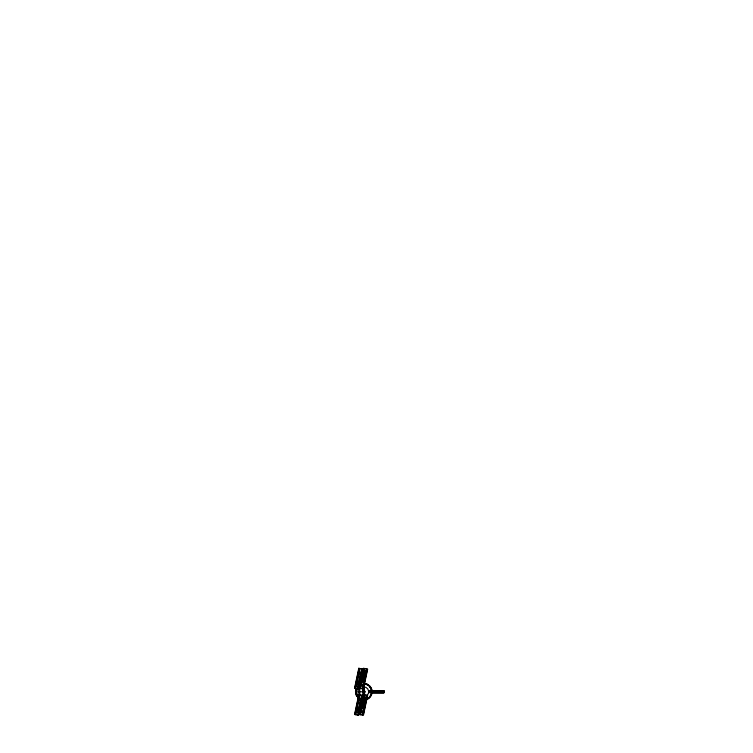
<?xml version="1.0" encoding="UTF-8"?>
<svg xmlns="http://www.w3.org/2000/svg" width="753" height="753" viewBox="0 0 753 753"><rect width="100%" height="100%" fill="white"/><g stroke="black" fill="none" stroke-linecap="round" stroke-linejoin="round"><path stroke-width="1.13" d="M359.821 695.104L359.567 684.016M364.574 695.104L364.198 681.794M371.474 692.063L371.474 691.489M355.501 691.781L356.131 688.6L356.715 688.835L356.282 693.278L358.381 697.203L357.939 697.655L356.131 694.963L355.501 691.781L356.131 691.781M371.342 693.278L371.963 693.4L371.493 694.963L369.695 697.655L366.993 699.452L366.749 698.869C374.382 696.158 371.907 683.686 363.812 684.101M365.309 684.242L365.431 683.62L363.812 683.46M354.823 688.27L359.059 668.353M355.934 686.501L357.647 678.462M358.108 676.298L359.36 670.424M358.099 677.22L359.256 670.885M355.887 688.496L360.113 668.579M357.976 684.515L358.437 682.359M357.986 685.362L359.322 679.055M359.614 677.681L360.838 671.94M357.609 688.863L361.845 668.946M358.4 689.033L362.635 669.116M359.548 687.103L363.539 668.297L367.652 669.172L363.417 689.089L359.313 688.214M359.576 688.27L363.812 668.353M361.007 684.995L362.852 676.298M363.313 674.133L363.784 671.93M354.823 714.531L359.059 694.614M360.96 686.077L362.522 678.726M362.626 678.265L363.963 671.968M360.631 688.496L364.866 668.579M355.934 712.762L357.647 704.723M358.108 702.558L359.36 696.685M358.099 703.481L359.256 697.146M355.887 714.757L360.113 694.84M364.019 678.444L364.471 676.298M362.513 686.407L362.955 684.308M363.388 682.274L365.657 670.754L365.732 671.252M362.362 688.863L366.589 668.946M357.581 712.63L357.76 712.667M357.976 710.776L358.437 708.629M357.986 711.623L359.125 706.239M359.614 703.942L360.838 698.2M357.609 715.124L361.845 695.207M363.388 687.922L365.271 679.074M365.506 677.964L367.389 669.116M358.4 715.294L362.4 696.487M359.576 714.531L363.812 694.614M361.007 711.256L363.784 698.191M360.96 712.347L362.522 704.996M362.626 704.535L363.963 698.238M360.631 714.757L364.866 694.84M364.019 704.714L364.471 702.558M362.513 712.677L362.955 710.568M363.388 708.535L365.657 697.014L365.732 697.513M362.362 715.124L366.589 695.207M363.388 714.183L367.389 695.377M356.282 688.656L355.821 693.372L358.051 697.542M371.813 693.372L369.582 697.542L366.937 699.311M366.749 684.684L366.993 684.101L369.695 685.898L371.493 688.6L371.963 690.153L371.342 690.275M368.076 685.39L368.433 684.863M356.903 696.393L357.43 696.045M370.203 687.508L370.721 687.16M356.131 694.963L356.715 694.718M370.909 688.835L371.493 688.6M355.661 693.4L356.282 693.278M364.076 692.365L364.612 691.781L364.076 691.188M358.917 691.207C360.414 693.701 357.251 690.002 358.795 692.346M371.05 690.699L383.945 690.699L383.945 692.892L371.05 692.854M371.05 690.812L383.945 690.812M368.706 690.99L383.945 690.99M368.706 691.216L383.945 691.216M383.945 691.489L368.706 691.489L368.706 690.812M358.117 691.781L363.812 691.781M371.493 691.781L383.945 691.781M383.945 692.063L368.706 692.063L368.706 692.741M368.706 692.336L383.945 692.336M368.706 692.562L383.945 692.562M371.05 692.741L383.945 692.741M363.812 683.62C367.596 683.602 371.097 686.463 371.813 690.19M355.661 690.153L356.282 690.275M357.6 678.688L356.037 686.039M357.6 704.959L356.037 712.31M365.431 683.62L366.993 684.101M370.909 694.718L371.493 694.963M370.203 696.045L370.721 696.393M368.076 698.163L368.433 698.69M362.861 688.449L362.861 699.537M358.117 687.338L358.117 698.426M363.812 686.887A4.895 4.895 0 0 1 367.276 695.235M360.358 695.235A4.895 4.895 0 0 1 359.576 694.219M359.576 689.334A4.895 4.895 0 0 1 360.358 688.317M364.123 690.642A1.177 1.177 0 0 1 364.123 692.911M363.228 692.798A1.177 1.177 0 0 1 363.228 690.755M358.795 668.297L354.559 688.214L358.663 689.089L362.899 669.172L358.795 668.297M357.581 686.369L357.666 686.868L357.581 686.369M358.795 694.558L354.559 714.475L358.663 715.35L362.899 695.433L358.795 694.558M363.539 694.558L359.313 714.475L363.417 715.35L367.652 695.433L363.539 694.558M363.341 692.6A0.951 0.951 0 0 0 364.763 691.781A0.951 0.951 0 0 0 363.341 690.953A0.951 0.951 0 0 0 363.341 692.6"/></g></svg>
